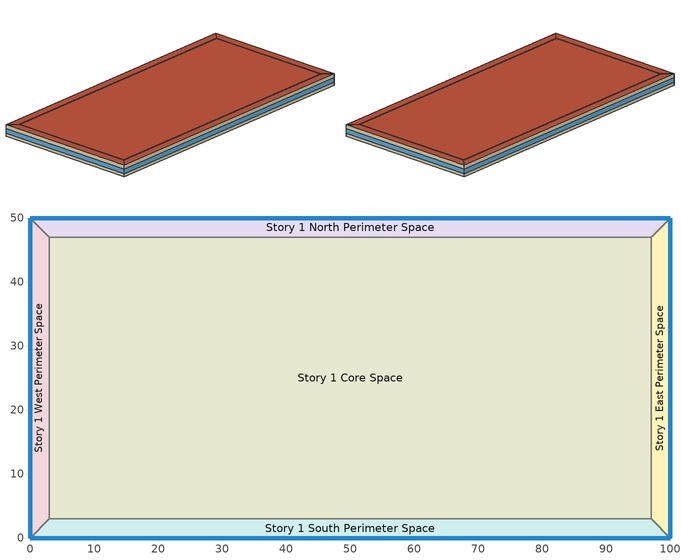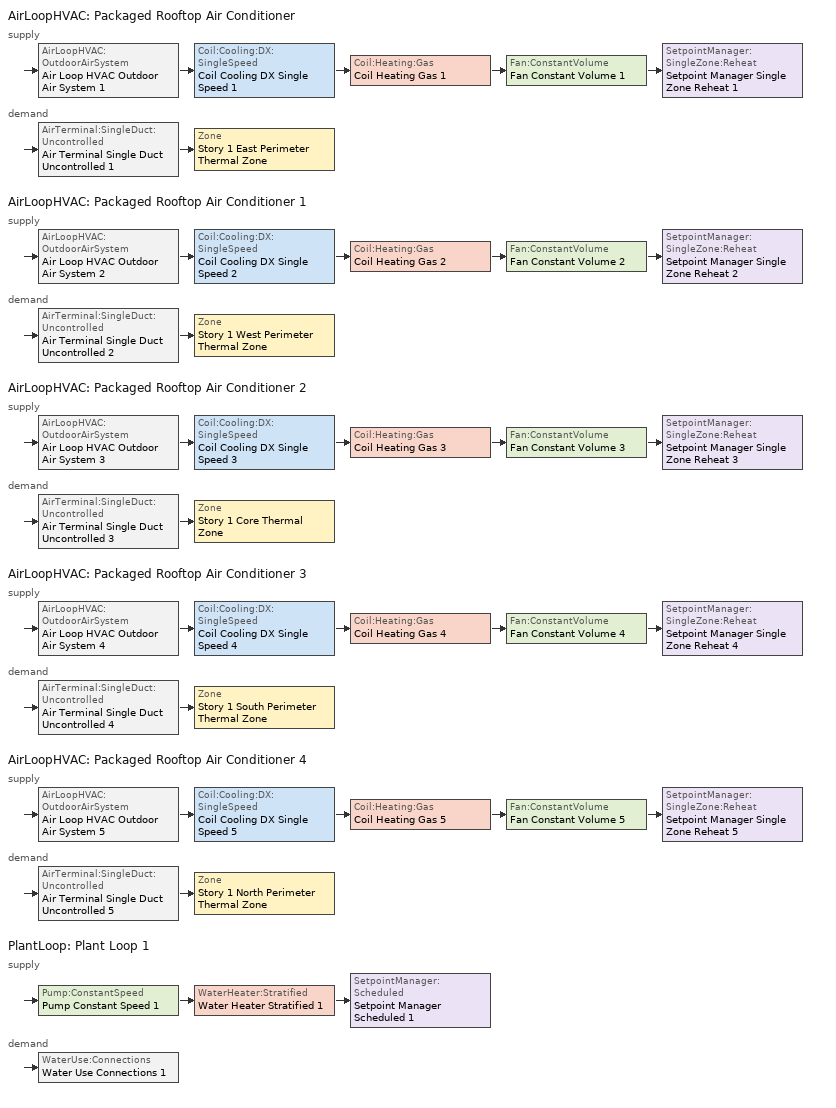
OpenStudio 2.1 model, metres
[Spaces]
Story 1 West Perimeter Space
 floor ground: 0,0 0,50 3,47 3,3 z0
 wall outside: 0,50 0,0 z0:4
 wall to Story 1 North Perimeter Space: 3,47 0,50 z0:4
 wall to Story 1 Core Space: 3,3 3,47 z0:4
 wall to Story 1 South Perimeter Space: 0,0 3,3 z0:4
 window: 0,49.97 0,0.03 z1:2.6
 roof outside: 3,3 3,47 0,50 0,0 z4
Story 1 North Perimeter Space
 floor ground: 0,50 100,50 97,47 3,47 z0
 wall outside: 100,50 0,50 z0:4
 wall to Story 1 East Perimeter Space: 97,47 100,50 z0:4
 wall to Story 1 Core Space: 3,47 97,47 z0:4
 window: 99.97,50 0.03,50 z1:2.6
 roof outside: 3,47 97,47 100,50 0,50 z4
Story 1 East Perimeter Space
 floor ground: 100,50 100,0 97,3 97,47 z0
 wall outside: 100,0 100,50 z0:4
 wall to Story 1 South Perimeter Space: 97,3 100,0 z0:4
 wall to Story 1 Core Space: 97,47 97,3 z0:4
 window: 100,0.03 100,49.97 z1:2.6
 roof outside: 97,47 97,3 100,0 100,50 z4
Story 1 South Perimeter Space
 floor ground: 100,0 0,0 3,3 97,3 z0
 wall outside: 0,0 100,0 z0:4
 wall to Story 1 Core Space: 97,3 3,3 z0:4
 window: 0.03,0 99.97,0 z1:2.6
 roof outside: 97,3 3,3 0,0 100,0 z4
Story 1 Core Space
 floor ground: 3,3 3,47 97,47 97,3 z0
 roof outside: 97,3 97,47 3,47 3,3 z4
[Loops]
AirLoopHVAC 'Packaged Rooftop Air Conditioner'
 supply: AirLoopHVAC:OutdoorAirSystem 'Air Loop HVAC Outdoor Air System 1' > Coil:Cooling:DX:SingleSpeed 'Coil Cooling DX Single Speed 1' > Coil:Heating:Gas 'Coil Heating Gas 1' > Fan:ConstantVolume 'Fan Constant Volume 1' > SetpointManager:SingleZone:Reheat 'Setpoint Manager Single Zone Reheat 1'
 demand: AirTerminal:SingleDuct:Uncontrolled 'Air Terminal Single Duct Uncontrolled 1' > Zone 'Story 1 East Perimeter Thermal Zone'
AirLoopHVAC 'Packaged Rooftop Air Conditioner 1'
 supply: AirLoopHVAC:OutdoorAirSystem 'Air Loop HVAC Outdoor Air System 2' > Coil:Cooling:DX:SingleSpeed 'Coil Cooling DX Single Speed 2' > Coil:Heating:Gas 'Coil Heating Gas 2' > Fan:ConstantVolume 'Fan Constant Volume 2' > SetpointManager:SingleZone:Reheat 'Setpoint Manager Single Zone Reheat 2'
 demand: AirTerminal:SingleDuct:Uncontrolled 'Air Terminal Single Duct Uncontrolled 2' > Zone 'Story 1 West Perimeter Thermal Zone'
AirLoopHVAC 'Packaged Rooftop Air Conditioner 2'
 supply: AirLoopHVAC:OutdoorAirSystem 'Air Loop HVAC Outdoor Air System 3' > Coil:Cooling:DX:SingleSpeed 'Coil Cooling DX Single Speed 3' > Coil:Heating:Gas 'Coil Heating Gas 3' > Fan:ConstantVolume 'Fan Constant Volume 3' > SetpointManager:SingleZone:Reheat 'Setpoint Manager Single Zone Reheat 3'
 demand: AirTerminal:SingleDuct:Uncontrolled 'Air Terminal Single Duct Uncontrolled 3' > Zone 'Story 1 Core Thermal Zone'
AirLoopHVAC 'Packaged Rooftop Air Conditioner 3'
 supply: AirLoopHVAC:OutdoorAirSystem 'Air Loop HVAC Outdoor Air System 4' > Coil:Cooling:DX:SingleSpeed 'Coil Cooling DX Single Speed 4' > Coil:Heating:Gas 'Coil Heating Gas 4' > Fan:ConstantVolume 'Fan Constant Volume 4' > SetpointManager:SingleZone:Reheat 'Setpoint Manager Single Zone Reheat 4'
 demand: AirTerminal:SingleDuct:Uncontrolled 'Air Terminal Single Duct Uncontrolled 4' > Zone 'Story 1 South Perimeter Thermal Zone'
AirLoopHVAC 'Packaged Rooftop Air Conditioner 4'
 supply: AirLoopHVAC:OutdoorAirSystem 'Air Loop HVAC Outdoor Air System 5' > Coil:Cooling:DX:SingleSpeed 'Coil Cooling DX Single Speed 5' > Coil:Heating:Gas 'Coil Heating Gas 5' > Fan:ConstantVolume 'Fan Constant Volume 5' > SetpointManager:SingleZone:Reheat 'Setpoint Manager Single Zone Reheat 5'
 demand: AirTerminal:SingleDuct:Uncontrolled 'Air Terminal Single Duct Uncontrolled 5' > Zone 'Story 1 North Perimeter Thermal Zone'
PlantLoop 'Plant Loop 1'
 supply: Pump:ConstantSpeed 'Pump Constant Speed 1' > WaterHeater:Stratified 'Water Heater Stratified 1' > SetpointManager:Scheduled 'Setpoint Manager Scheduled 1'
 demand: WaterUse:Connections 'Water Use Connections 1'
[Building]
Building 1: Space Type=Baseline Model Space Type; Default Construction Set=ASHRAE_189.1-2009_ClimateZone 4-5 (mdoff)_ConstSet
[SizingPeriod:DesignDay] Barometric Pressure {Pa}=98934; Sky Clearness=0; Rain Indicator=0; Snow Indicator=0; Day of Month=21; Daylight Saving Time Indicator=0; Humidity Indicating Type=Wetbulb; Dry-Bulb Temperature Range Modifier Type=DefaultMultipliers
Name | Maximum Dry-Bulb Temperature {C} | Daily Dry-Bulb Temperature Range {deltaC} | Humidity Indicating Conditions at Maximum Dry-Bulb | Wind Speed {m/s} | Wind Direction {deg} | Month | Day Type | Solar Model Indicator | ASHRAE Taub | ASHRAE Taud
Chicago Ohare Intl Ap Ann Clg .4% Condns DB=>MWB | 33.3 | 10.5 | 23.7 | 5.2 | 230 | 7 | SummerDesignDay | ASHRAETau | 0.455 | 2.05
Chicago Ohare Intl Ap Ann Htg 99.6% Condns DB | -20 | 0 | -20 | 4.9 | 270 | 1 | WinterDesignDay | ASHRAEClearSky
[DefaultConstructionSet]
ASHRAE_189.1-2009_ClimateZone 4-5 (mdoff)_ConstSet: Default Exterior Surface Constructions=ASHRAE_189.1-2009_ClimateZone 4-5 (mdoff)_Exterior_DefSurfCons; Default Interior Surface Constructions=000_Interior_DefSurfCons; Default Ground Contact Surface Constructions=000_Ground_DefSurfCons; Default Exterior SubSurface Constructions=ASHRAE_189.1-2009_ClimateZone 4-5 (mdoff)_Exterior_DefSubCons; Default Interior SubSurface Constructions=000_Interior_DefSubCons; Interior Partition Construction=000_Interior Partition
[DefaultSurfaceConstructions]
Name | Floor Construction | Wall Construction | Roof Ceiling Construction
ASHRAE_189.1-2009_ClimateZone 4-5 (mdoff)_Exterior_DefSurfCons | 000_ExtSlabCarpet_4in_ClimateZone 1-8 | ASHRAE_189.1-2009_ExtWall_SteelFrame_ClimateZone 4-8 | ASHRAE_189.1-2009_ExtRoof_IEAD_ClimateZone 2-5
000_Interior_DefSurfCons | 000_Interior Floor | 000_Interior Wall | 000_Interior Ceiling
000_Ground_DefSurfCons | 000_ExtSlabCarpet_4in_ClimateZone 1-8 | 000_ExtSlabCarpet_4in_ClimateZone 1-8 | 000_ExtSlabCarpet_4in_ClimateZone 1-8
[DefaultSubSurfaceConstructions] Glass Door Construction=000_Exterior Window; Skylight Construction=000_Exterior Window; Tubular Daylight Dome Construction=000_Interior Window; Tubular Daylight Diffuser Construction=000_Interior Window
Name | Fixed Window Construction | Operable Window Construction | Door Construction
ASHRAE_189.1-2009_ClimateZone 4-5 (mdoff)_Exterior_DefSubCons | ASHRAE_189.1-2009_ExtWindow_ClimateZone 4-5 | ASHRAE_189.1-2009_ExtWindow_ClimateZone 4-5 | 000_Exterior Door
000_Interior_DefSubCons | 000_Interior Window | 000_Interior Window | 000_Interior Door
[Construction]
000_Interior Partition; 000_Interior Door: 000_G05 25mm wood
000_ExtSlabCarpet_4in_ClimateZone 1-8: MAT-CC05 4 HW CONCRETE, CP02 CARPET PAD
ASHRAE_189.1-2009_ExtWall_SteelFrame_ClimateZone 4-8: MAT-SHEATH, Wall Insulation [39], 1/2IN Gypsum
ASHRAE_189.1-2009_ExtRoof_IEAD_ClimateZone 2-5: Roof Membrane, Roof Insulation [21], Metal Decking
000_Interior Floor: 000_F16 Acoustic tile, 000_F05 Ceiling air space resistance, 000_M11 100mm lightweight concrete
000_Interior Wall: 000_G01a 19mm gypsum board, 000_F04 Wall air space resistance, 000_G01a 19mm gypsum board
000_Interior Ceiling: 000_M11 100mm lightweight concrete, 000_F05 Ceiling air space resistance, 000_F16 Acoustic tile
ASHRAE_189.1-2009_ExtWindow_ClimateZone 4-5: Theoretical Glass [207]
000_Exterior Door: 000_F08 Metal surface, 000_I01 25mm insulation board
000_Exterior Window: 000_Clear 3mm, 000_Air 13mm, 000_Clear 3mm
000_Interior Window: 000_Clear 3mm
[Material]
Name | Roughness | Thickness | Conductivity | Density | Specific Heat | Thermal Absorptance | Solar Absorptance | Visible Absorptance
000_G05 25mm wood | MediumSmooth | 0.0254 | 0.15 | 608 | 1630
MAT-CC05 4 HW CONCRETE | Rough | 0.1016 | 1.311 | 2240 | 836.8 | 0.9 | 0.7 | 0.7
Wall Insulation [39] | MediumRough | 0.1184 | 0.045 | 265 | 836.8 | 0.9 | 0.7 | 0.7
1/2IN Gypsum | Smooth | 0.0127 | 0.16 | 784.9 | 830 | 0.9 | 0.92 | 0.92
Roof Membrane | VeryRough | 0.0095 | 0.16 | 1121.29 | 1460 | 0.9 | 0.7 | 0.7
Roof Insulation [21] | MediumRough | 0.2105 | 0.049 | 265 | 836.8 | 0.9 | 0.7 | 0.7
Metal Decking | MediumSmooth | 0.0015 | 45.006 | 7680 | 418.4 | 0.9 | 0.7 | 0.3
000_F16 Acoustic tile | MediumSmooth | 0.0191 | 0.06 | 368 | 590
000_M11 100mm lightweight concrete | MediumRough | 0.1016 | 0.53 | 1280 | 840
000_G01a 19mm gypsum board | MediumSmooth | 0.019 | 0.16 | 800 | 1090
000_F08 Metal surface | Smooth | 0.0008 | 45.28 | 7824 | 500
000_I01 25mm insulation board | MediumRough | 0.0254 | 0.03 | 43 | 1210
[Material:NoMass] Thermal Absorptance=0.9; Solar Absorptance=0.7
Name | Roughness | Thermal Resistance | Visible Absorptance
CP02 CARPET PAD | VeryRough | 0.2165 | 0.8
MAT-SHEATH | Rough | 0.3626 | 0.7
[Material:AirGap]
Name | Thermal Resistance
000_F05 Ceiling air space resistance | 0.18
000_F04 Wall air space resistance | 0.15
[WindowMaterial:Glazing] Optical Data Type=SpectralAverage; Thickness=0.003; Infrared Transmittance at Normal Incidence=0
Name | Solar Transmittance at Normal Incidence | Front Side Solar Reflectance at Normal Incidence | Back Side Solar Reflectance at Normal Incidence | Visible Transmittance at Normal Incidence | Front Side Visible Reflectance at Normal Incidence | Back Side Visible Reflectance at Normal Incidence | Front Side Infrared Hemispherical Emissivity | Back Side Infrared Hemispherical Emissivity | Conductivity | Dirt Correction Factor for Solar and Visible Transmittance | Solar Diffusing
Theoretical Glass [207] | 0.3311 | 0.6189 | 0.6189 | 0.44 | 0.51 | 0.51 | 0.9 | 0.9 | 0.0133 | 1 | No
000_Clear 3mm | 0.837 | 0.075 | 0.075 | 0.898 | 0.081 | 0.081 | 0.84 | 0.84 | 0.9
[WindowMaterial:Gas]
000_Air 13mm: Gas Type=Air; Thickness=0.0127
[BuildingStory]
Story 1: Nominal Z Coordinate {m}=0; Nominal Floor to Floor Height {m}=4
[Space] Building Story=Story 1
Name | Thermal Zone
Story 1 West Perimeter Space | Story 1 West Perimeter Thermal Zone
Story 1 North Perimeter Space | Story 1 North Perimeter Thermal Zone
Story 1 East Perimeter Space | Story 1 East Perimeter Thermal Zone
Story 1 South Perimeter Space | Story 1 South Perimeter Thermal Zone
Story 1 Core Space | Story 1 Core Thermal Zone
[ThermalZone] Use Ideal Air Loads=No
Name | Thermostat
Story 1 South Perimeter Thermal Zone | Thermostat Setpoint Dual Setpoint 4
Story 1 East Perimeter Thermal Zone | Thermostat Setpoint Dual Setpoint 1
Story 1 Core Thermal Zone | Thermostat Setpoint Dual Setpoint 3
Story 1 North Perimeter Thermal Zone | Thermostat Setpoint Dual Setpoint 5
Story 1 West Perimeter Thermal Zone | Thermostat Setpoint Dual Setpoint 2
[Sizing:Zone] Zone Cooling Design Supply Air Temperature Input Method=SupplyAirTemperature; Zone Cooling Design Supply Air Temperature {C}=14; Zone Cooling Design Supply Air Temperature Difference {deltaC}=11.11; Zone Heating Design Supply Air Temperature Input Method=SupplyAirTemperature; Zone Heating Design Supply Air Temperature {C}=40; Zone Heating Design Supply Air Temperature Difference {deltaC}=11.11; Zone Cooling Design Supply Air Humidity Ratio {kg-H2O/kg-air}=0.0085; Zone Heating Design Supply Air Humidity Ratio {kg-H2O/kg-air}=0.008; Cooling Design Air Flow Method=DesignDay; Heating Design Air Flow Method=DesignDay; Account for Dedicated Outdoor Air System=No; Dedicated Outdoor Air System Control Strategy=NeutralSupplyAir; Dedicated Outdoor Air Low Setpoint Temperature for Design {C}=autosize; Dedicated Outdoor Air High Setpoint Temperature for Design {C}=autosize
Story 1 South Perimeter Thermal Zone; Story 1 East Perimeter Thermal Zone; Story 1 Core Thermal Zone; Story 1 North Perimeter Thermal Zone; Story 1 West Perimeter Thermal Zone
[Zone equipment]
Story 1 South Perimeter Thermal Zone: Air Terminal Single Duct Uncontrolled 4
Story 1 East Perimeter Thermal Zone: Air Terminal Single Duct Uncontrolled 1
Story 1 Core Thermal Zone: Air Terminal Single Duct Uncontrolled 3, Water Heater Heat Pump Wrapped Condenser 1
Story 1 North Perimeter Thermal Zone: Air Terminal Single Duct Uncontrolled 5
Story 1 West Perimeter Thermal Zone: Air Terminal Single Duct Uncontrolled 2
[AirLoopHVAC] Availability Schedule=Always On Discrete; Design Supply Air Flow Rate {m3/s}=AutoSize
Packaged Rooftop Air Conditioner; Packaged Rooftop Air Conditioner 1; Packaged Rooftop Air Conditioner 2; Packaged Rooftop Air Conditioner 3; Packaged Rooftop Air Conditioner 4
[Sizing:System] Type of Load to Size On=Sensible; Design Outdoor Air Flow Rate {m3/s}=Autosize; Minimum System Air Flow Ratio=1; Preheat Design Temperature {C}=7; Preheat Design Humidity Ratio {kg-H2O/kg-Air}=0.008; Precool Design Temperature {C}=12.8; Precool Design Humidity Ratio {kg-H2O/kg-Air}=0.008; Central Cooling Design Supply Air Temperature {C}=12.8; Central Heating Design Supply Air Temperature {C}=40; Sizing Option=NonCoincident; 100% Outdoor Air in Cooling=Yes; 100% Outdoor Air in Heating=Yes; Central Cooling Design Supply Air Humidity Ratio {kg-H2O/kg-Air}=0.0085; Central Heating Design Supply Air Humidity Ratio {kg-H2O/kg-Air}=0.008; Cooling Design Air Flow Method=DesignDay; Cooling Design Air Flow Rate {m3/s}=0; Heating Design Air Flow Method=DesignDay; Heating Design Air Flow Rate {m3/s}=0; System Outdoor Air Method=ZoneSum; Zone Maximum Outdoor Air Fraction=1; Cooling Supply Air Flow Rate Per Floor Area {m3/s-m2}=0.00996765; Cooling Fraction of Autosized Cooling Supply Air Flow Rate=1; Cooling Supply Air Flow Rate Per Unit Cooling Capacity {m3/s-W}=3.94755e-05; Heating Supply Air Flow Rate Per Floor Area {m3/s-m2}=0.00996765; Heating Fraction of Autosized Heating Supply Air Flow Rate=1; Heating Fraction of Autosized Cooling Supply Air Flow Rate=1; Heating Supply Air Flow Rate Per Unit Heating Capacity {m3/s-W}=3.15882e-05; Cooling Design Capacity Method=CoolingDesignCapacity; Cooling Design Capacity {W}=autosize; Cooling Design Capacity Per Floor Area {W/m2}=234.7; Fraction of Autosized Cooling Design Capacity=1; Heating Design Capacity Method=HeatingDesignCapacity; Heating Design Capacity {W}=autosize; Heating Design Capacity Per Floor Area {W/m2}=157; Fraction of Autosized Heating Design Capacity=1; Central Cooling Capacity Control Method=OnOff
Packaged Rooftop Air Conditioner; Packaged Rooftop Air Conditioner 1; Packaged Rooftop Air Conditioner 2; Packaged Rooftop Air Conditioner 3; Packaged Rooftop Air Conditioner 4
[Fan:ConstantVolume] Availability Schedule=Always On Discrete; Pressure Rise {Pa}=500; Maximum Flow Rate {m3/s}=AutoSize
Fan Constant Volume 1; Fan Constant Volume 2; Fan Constant Volume 3; Fan Constant Volume 4; Fan Constant Volume 5
[Coil:Heating:Gas] Availability Schedule=Always On Discrete; Gas Burner Efficiency=0.8; Nominal Capacity {W}=AutoSize; Parasitic Electric Load {W}=0; Parasitic Gas Load {W}=0
Coil Heating Gas 1; Coil Heating Gas 2; Coil Heating Gas 3; Coil Heating Gas 4; Coil Heating Gas 5
[Coil:Cooling:DX:SingleSpeed] Availability Schedule=Always On Discrete; Rated Total Cooling Capacity {W}=autosize; Rated Sensible Heat Ratio=autosize; Rated COP {W/W}=3; Rated Air Flow Rate {m3/s}=autosize; Rated Evaporator Fan Power Per Volume Flow Rate {W/(m3/s)}=773.3; Condenser Type=AirCooled; Evaporative Condenser Effectiveness=0; Evaporative Condenser Air Flow Rate {m3/s}=Autosize; Evaporative Condenser Pump Rated Power Consumption {W}=Autosize; Crankcase Heater Capacity {W}=0; Maximum Outdoor Dry-Bulb Temperature for Crankcase Heater Operation {C}=0; Basin Heater Capacity {W/K}=0; Basin Heater Setpoint Temperature {C}=10
Name | Total Cooling Capacity Function of Temperature Curve | Total Cooling Capacity Function of Flow Fraction Curve | Energy Input Ratio Function of Temperature Curve | Energy Input Ratio Function of Flow Fraction Curve | Part Load Fraction Correlation Curve
Coil Cooling DX Single Speed 1 | Curve Biquadratic 1 | Curve Quadratic 1 | Curve Biquadratic 2 | Curve Quadratic 2 | Curve Quadratic 3
Coil Cooling DX Single Speed 2 | Curve Biquadratic 3 | Curve Quadratic 4 | Curve Biquadratic 4 | Curve Quadratic 5 | Curve Quadratic 6
Coil Cooling DX Single Speed 3 | Curve Biquadratic 5 | Curve Quadratic 7 | Curve Biquadratic 6 | Curve Quadratic 8 | Curve Quadratic 9
Coil Cooling DX Single Speed 4 | Curve Biquadratic 7 | Curve Quadratic 10 | Curve Biquadratic 8 | Curve Quadratic 11 | Curve Quadratic 12
Coil Cooling DX Single Speed 5 | Curve Biquadratic 9 | Curve Quadratic 13 | Curve Biquadratic 10 | Curve Quadratic 14 | Curve Quadratic 15
[SetpointManager:SingleZone:Reheat] Minimum Supply Air Temperature {C}=14; Maximum Supply Air Temperature {C}=40
Name | Control Zone
Setpoint Manager Single Zone Reheat 1 | Story 1 East Perimeter Thermal Zone
Setpoint Manager Single Zone Reheat 2 | Story 1 West Perimeter Thermal Zone
Setpoint Manager Single Zone Reheat 3 | Story 1 Core Thermal Zone
Setpoint Manager Single Zone Reheat 4 | Story 1 South Perimeter Thermal Zone
Setpoint Manager Single Zone Reheat 5 | Story 1 North Perimeter Thermal Zone
[Controller:OutdoorAir] Minimum Outdoor Air Flow Rate {m3/s}=0; Maximum Outdoor Air Flow Rate {m3/s}=Autosize; Economizer Control Type=NoEconomizer; Economizer Control Action Type=ModulateFlow; Economizer Maximum Limit Dry-Bulb Temperature {C}=28; Economizer Maximum Limit Enthalpy {J/kg}=64000; Economizer Minimum Limit Dry-Bulb Temperature {C}=-100; Lockout Type=NoLockout; Minimum Limit Type=FixedMinimum; High Humidity Control=No; Heat Recovery Bypass Control Type=BypassWhenWithinEconomizerLimits
Name | Controller Mechanical Ventilation
Controller Outdoor Air 1 | Controller Mechanical Ventilation 1
Controller Outdoor Air 2 | Controller Mechanical Ventilation 2
Controller Outdoor Air 3 | Controller Mechanical Ventilation 3
Controller Outdoor Air 4 | Controller Mechanical Ventilation 4
Controller Outdoor Air 5 | Controller Mechanical Ventilation 5
[Controller:MechanicalVentilation] Availability Schedule=Always On Discrete; System Outdoor Air Method=ZoneSum
Controller Mechanical Ventilation 1; Controller Mechanical Ventilation 2; Controller Mechanical Ventilation 3; Controller Mechanical Ventilation 4; Controller Mechanical Ventilation 5
[AirLoopHVAC:OutdoorAirSystem]
Name | Controller
Air Loop HVAC Outdoor Air System 1 | Controller Outdoor Air 1
Air Loop HVAC Outdoor Air System 2 | Controller Outdoor Air 2
Air Loop HVAC Outdoor Air System 3 | Controller Outdoor Air 3
Air Loop HVAC Outdoor Air System 4 | Controller Outdoor Air 4
Air Loop HVAC Outdoor Air System 5 | Controller Outdoor Air 5
[AirTerminal:SingleDuct:Uncontrolled] Availability Schedule=Always On Discrete; Maximum Air Flow Rate {m3/s}=AutoSize
Air Terminal Single Duct Uncontrolled 1; Air Terminal Single Duct Uncontrolled 2; Air Terminal Single Duct Uncontrolled 3; Air Terminal Single Duct Uncontrolled 4; Air Terminal Single Duct Uncontrolled 5
[PlantLoop]
Plant Loop 1: Plant Loop Volume {m3}=Autocalculate; Load Distribution Scheme=Optimal
[Sizing:Plant]
Plant Loop 1: Loop Type=Heating; Design Loop Exit Temperature {C}=82; Loop Design Temperature Difference {deltaC}=11; Sizing Option=NonCoincident; Zone Timesteps in Averaging Window=1; Coincident Sizing Factor Mode=None
[Pump:ConstantSpeed]
Pump Constant Speed 1: Rated Flow Rate {m3/s}=autosize; Rated Pump Head {Pa}=179352; Rated Power Consumption {W}=autosize; Motor Efficiency=0.9; Fraction of Motor Inefficiencies to Fluid Stream=0; Pump Control Type=Intermittent
[WaterHeater:HeatPump:WrappedCondenser]
Water Heater Heat Pump Wrapped Condenser 1: Availability Schedule=Always On Discrete; Compressor Setpoint Temperature Schedule=Schedule Ruleset 4; Dead Band Temperature Difference {deltaC}=3.89; Condenser Bottom Location {m}=0.0664167; Condenser Top Location {m}=0.863417; Evaporator Air Flow Rate {m3/s}=0.2279; Inlet Air Configuration=ZoneAirOnly; Inlet Air Temperature Schedule=Schedule Ruleset 5; Inlet Air Humidity Schedule=Schedule Ruleset 6; Tank=Water Heater Stratified 1; DX Coil=Coil Water Heating Air To Water Heat Pump Wrapped 1; Minimum Inlet Air Temperature for Compressor Operation {C}=7.2; Maximum Inlet Air Temperature for Compressor Operation {C}=48.89; Compressor Location=Zone; Compressor Ambient Temperature Schedule=Schedule Ruleset 7; Fan=Fan On Off 1; Fan Placement=DrawThrough; On Cycle Parasitic Electric Load {W}=0; Off Cycle Parasitic Electric Load {W}=0; Parasitic Heat Rejection Location=Outdoors; Tank Element Control Logic=MutuallyExclusive; Control Sensor 1 Height In Stratified Tank {m}=1.262; Control Sensor 1 Weight=0.75; Control Sensor 2 Height In Stratified Tank {m}=0.464
[Coil:WaterHeating:AirToWaterHeatPump:Wrapped]
Coil Water Heating Air To Water Heat Pump Wrapped 1: Rated Heating Capacity {W}=2349.6; Rated COP {W/W}=2.4; Rated Sensible Heat Ratio=0.981; Rated Evaporator Inlet Air Dry-Bulb Temperature {C}=19.72; Rated Evaporator Inlet Air Wet-Bulb Temperature {C}=13.5; Rated Condenser Water Temperature {C}=48.89; Rated Evaporator Air Flow Rate {m3/s}=0.189; Evaporator Fan Power Included in Rated COP=Yes; Crankcase Heater Capacity {W}=0; Maximum Ambient Temperature for Crankcase Heater Operation {C}=10; Evaporator Air Temperature Type for Curve Objects=WetBulbTemperature; Heating Capacity Function of Temperature Curve=HPWH-Htg-Cap-fT; Heating Capacity Function of Air Flow Fraction Curve=HPWH-Htg-Cap-FF; Heating COP Function of Temperature Curve=HPWH-Htg-COP-fT; Heating COP Function of Air Flow Fraction Curve=HPWH-Htg-COP-FF; Part Load Fraction Correlation Curve=HPWH-COP-fPLR
[WaterHeater:Stratified]
Water Heater Stratified 1: Tank Volume {m3}=0.1893; Tank Height {m}=1.4; Tank Shape=VerticalCylinder; Maximum Temperature Limit {C}=82.22; Heater Priority Control=MasterSlave; Heater 1 Setpoint Temperature Schedule=Schedule Ruleset 1; Heater 1 Deadband Temperature Difference {deltaC}=2; Heater 1 Capacity {W}=4500; Heater 1 Height {m}=1; Heater 2 Setpoint Temperature Schedule=Schedule Ruleset 2; Heater 2 Deadband Temperature Difference {deltaC}=5; Heater 2 Capacity {W}=4500; Heater 2 Height {m}=0; Heater Fuel Type=Electricity; Heater Thermal Efficiency=0.98; Off Cycle Parasitic Fuel Consumption Rate {W}=10; Off Cycle Parasitic Fuel Type=Electricity; Off Cycle Parasitic Heat Fraction to Tank=0; Off Cycle Parasitic Height {m}=0; On Cycle Parasitic Fuel Consumption Rate {W}=10; On Cycle Parasitic Fuel Type=Electricity; On Cycle Parasitic Heat Fraction to Tank=0; On Cycle Parasitic Height {m}=0; Ambient Temperature Indicator=ThermalZone; Ambient Temperature Schedule=Schedule Ruleset 3; Ambient Temperature Thermal Zone=Story 1 Core Thermal Zone; Uniform Skin Loss Coefficient per Unit Area to Ambient Temperature {W/m2-K}=0.846; Skin Loss Fraction to Zone=1; Off Cycle Flue Loss Coefficient to Ambient Temperature {W/K}=0; Off Cycle Flue Loss Fraction to Zone=1; Use Side Effectiveness=1; Use Side Inlet Height {m}=0; Use Side Outlet Height {m}=autocalculate; Source Side Effectiveness=1; Source Side Inlet Height {m}=autocalculate; Source Side Outlet Height {m}=0; Inlet Mode=Fixed; Use Side Design Flow Rate {m3/s}=autosize; Source Side Design Flow Rate {m3/s}=autosize; Indirect Water Heating Recovery Time {hr}=1.5; Number of Nodes=6; Additional Destratification Conductivity {W/m-K}=0.1; Node 1 Additional Loss Coefficient {W/m2-K}=0.15; Node 2 Additional Loss Coefficient {W/m2-K}=0; Node 3 Additional Loss Coefficient {W/m2-K}=0; Node 4 Additional Loss Coefficient {W/m2-K}=0; Node 5 Additional Loss Coefficient {W/m2-K}=0; Node 6 Additional Loss Coefficient {W/m2-K}=0.1; Node 7 Additional Loss Coefficient {W/m2-K}=0; Node 8 Additional Loss Coefficient {W/m2-K}=0; Node 9 Additional Loss Coefficient {W/m2-K}=0; Node 10 Additional Loss Coefficient {W/m2-K}=0; Node 11 Additional Loss Coefficient {W/m2-K}=0; Node 12 Additional Loss Coefficient {W/m2-K}=0; Source Side Flow Control Mode=IndirectHeatPrimarySetpoint
[Fan:OnOff]
Fan On Off 1: Availability Schedule=Always On Discrete; Fan Efficiency=0.6; Pressure Rise {Pa}=300; Maximum Flow Rate {m3/s}=autosize; Motor Efficiency=0.8; Motor In Airstream Fraction=1; Fan Power Ratio Function of Speed Ratio Curve=Fan On Off Power Curve; Fan Efficiency Ratio Function of Speed Ratio Curve=Fan On Off Efficiency Curve
[SetpointManager:Scheduled]
Setpoint Manager Scheduled 1: Control Variable=Temperature; Schedule=Hot_Water_Temperature
[WaterUse:Connections]
Water Use Connections 1: Water Use Equipment Name 1=Water Use Equipment 1
[WaterUse:Equipment:Definition]
Water Use Equipment Definition 1: Peak Flow Rate {m3/s}=0
[WaterUse:Equipment]
Water Use Equipment 1: Water Use Equipment Definition=Water Use Equipment Definition 1
[ThermostatSetpoint:DualSetpoint] Heating Setpoint Temperature Schedule=Heating Sch; Cooling Setpoint Temperature Schedule=Cooling Sch
Thermostat Setpoint Dual Setpoint 1; Thermostat Setpoint Dual Setpoint 2; Thermostat Setpoint Dual Setpoint 3; Thermostat Setpoint Dual Setpoint 4; Thermostat Setpoint Dual Setpoint 5
[SpaceType]
Baseline Model Space Type: Default Schedule Set=Baseline Model Schedule Set; Design Specification Outdoor Air Object=Baseline Model OA
[DefaultScheduleSet]
Baseline Model Schedule Set: Number of People Schedule=Baseline Model People Lights and Equipment Schedule; People Activity Level Schedule=Baseline Model People Activity Schedule; Lighting Schedule=Baseline Model People Lights and Equipment Schedule; Electric Equipment Schedule=Baseline Model People Lights and Equipment Schedule; Infiltration Schedule=Baseline Model Infiltration Schedule
[DesignSpecification:OutdoorAir]
Baseline Model OA: Outdoor Air Method=Sum; Outdoor Air Flow per Person {m3/s-person}=0.00943895
[SpaceInfiltration:DesignFlowRate]
Baseline Model Infiltration: Space or SpaceType=Baseline Model Space Type; Design Flow Rate Calculation Method=Flow/ExteriorArea; Flow per Exterior Surface Area {m3/s-m2}=0.0003048
[People:Definition]
Baseline Model People Definition: Number of People Calculation Method=People/Area; People per Space Floor Area {person/m2}=0.0538196; Fraction Radiant=0.3
[People]
Baseline Model People: People Definition=Baseline Model People Definition; Space or SpaceType=Baseline Model Space Type
[Lights:Definition]
Baseline Model Lights Definition: Design Level Calculation Method=Watts/Area; Watts per Space Floor Area {W/m2}=10.7639
[Lights]
Baseline Model Lights: Lights Definition=Baseline Model Lights Definition; Space or SpaceType=Baseline Model Space Type
[ElectricEquipment:Definition]
Baseline Model Electric Equipment Definition: Design Level Calculation Method=Watts/Area; Watts per Space Floor Area {W/m2}=10.7639
[ElectricEquipment]
Baseline Model Electric Equipment: Electric Equipment Definition=Baseline Model Electric Equipment Definition; Space or SpaceType=Baseline Model Space Type
[Schedule:Constant]
Always On Discrete: Value=1
[Curve:Biquadratic]
Name | Coefficient1 Constant | Coefficient2 x | Coefficient3 x**2 | Coefficient4 y | Coefficient5 y**2 | Coefficient6 x*y | Minimum Value of x | Maximum Value of x | Minimum Value of y | Maximum Value of y | Minimum Curve Output
Curve Biquadratic 1; Curve Biquadratic 3; Curve Biquadratic 5; Curve Biquadratic 7; Curve Biquadratic 9 | 0.942588 | 0.00954335 | 0.00068377 | -0.0110427 | 5.249e-06 | -9.72e-06 | 17 | 22 | 13 | 46
Curve Biquadratic 2; Curve Biquadratic 4; Curve Biquadratic 6; Curve Biquadratic 8; Curve Biquadratic 10 | 0.342414 | 0.034885 | -0.0006237 | 0.00497722 | 0.000437951 | -0.000728028 | 17 | 22 | 13 | 46
HPWH-Htg-Cap-fT | 0.563 | 0.0437 | 3.9e-05 | 0.0055 | -0.000148 | -0.000145 | 0 | 100 | 0 | 100 | 0
HPWH-Htg-COP-fT | 1.1332 | 0.063 | -9.79e-05 | -0.00972 | -2.14e-05 | -0.000686 | 0 | 100 | 0 | 100
[Curve:Quadratic]
Name | Coefficient1 Constant | Coefficient2 x | Coefficient3 x**2 | Minimum Value of x | Maximum Value of x
Curve Quadratic 1; Curve Quadratic 4; Curve Quadratic 7; Curve Quadratic 10; Curve Quadratic 13 | 0.8 | 0.2 | 0 | 0.5 | 1.5
Curve Quadratic 2; Curve Quadratic 5; Curve Quadratic 8; Curve Quadratic 11; Curve Quadratic 14 | 1.1552 | -0.1808 | 0.0256 | 0.5 | 1.5
Curve Quadratic 3; Curve Quadratic 6; Curve Quadratic 9; Curve Quadratic 12; Curve Quadratic 15 | 0.85 | 0.15 | 0 | 0 | 1
[Curve:Cubic] Coefficient1 Constant=1; Coefficient2 x=0; Coefficient3 x**2=0; Coefficient4 x**3=0; Minimum Value of x=0
Name | Maximum Value of x
HPWH-Htg-Cap-FF; HPWH-Htg-COP-FF | 100
HPWH-COP-fPLR; Fan On Off Efficiency Curve | 1
[Schedule:Ruleset]
Schedule Ruleset 1: Default Day Schedule=Schedule Day 1
Schedule Ruleset 2: Default Day Schedule=Schedule Day 2
Schedule Ruleset 3: Default Day Schedule=Schedule Day 3
Schedule Ruleset 4: Default Day Schedule=Schedule Day 4
Schedule Ruleset 5: Default Day Schedule=Schedule Day 5
Schedule Ruleset 6: Default Day Schedule=Schedule Day 6
Schedule Ruleset 7: Default Day Schedule=Schedule Day 7
Hot_Water_Temperature: Default Day Schedule=Schedule Day 8
Cooling Sch: Default Day Schedule=Cooling Sch Default
Heating Sch: Default Day Schedule=Heating Sch Default
Baseline Model Infiltration Schedule: Default Day Schedule=Baseline Model Infiltration Schedule Schedule All Days; Summer Design Day Schedule=Baseline Model Infiltration Schedule Summer Design Day; Winter Design Day Schedule=Baseline Model Infiltration Schedule Winter Design Day
Baseline Model People Lights and Equipment Schedule: Default Day Schedule=Baseline Model People Lights and Equipment Schedule Schedule Week Day; Summer Design Day Schedule=Baseline Model People Lights and Equipment Schedule Summer Design Day; Winter Design Day Schedule=Baseline Model People Lights and Equipment Schedule Winter Design Day
Baseline Model People Activity Schedule: Default Day Schedule=Baseline Model People Activity Schedule Default
[Schedule:Day]
Schedule Day 1; Schedule Day 2: 24, 0, 48.89
Schedule Day 3: 24, 0, 22
Schedule Day 4: 24, 0, 60
Schedule Day 5: 24, 0, 19.7
Schedule Day 6: 24, 0, 0.5
Schedule Day 7: 24, 0, 21
Schedule Day 8: 24, 0, 55
Cooling Sch Default: 24, 0, 28
Heating Sch Default: 24, 0, 24
Baseline Model Infiltration Schedule Schedule All Days: 6, 0, 1, 22, 0, 0.25, 24, 0, 1
Baseline Model Infiltration Schedule Winter Design Day; Baseline Model Infiltration Schedule Summer Design Day; Baseline Model People Lights and Equipment Schedule Summer Design Day: 24, 0, 1
Baseline Model People Lights and Equipment Schedule Schedule Week Day: 6, 0, 0, 7, 0, 0.1, 8, 0, 0.2, 12, 0, 0.95, 13, 0, 0.5, 17, 0, 0.95, 18, 0, 0.7, 20, 0, 0.4, 22, 0, 0.1, 24, 0, 0.05
Baseline Model People Lights and Equipment Schedule Winter Design Day; Baseline Model People Lights and Equipment Schedule Schedule Sunday: 24, 0, 0
Baseline Model People Lights and Equipment Schedule Saturday: 6, 0, 0, 8, 0, 0.1, 14, 0, 0.5, 17, 0, 0.1, 24, 0, 0
Baseline Model People Activity Schedule Default: 24, 0, 120
[Curve:Exponent]
Fan On Off Power Curve: Coefficient1 Constant=1; Coefficient2 Constant=0; Coefficient3 Constant=0; Minimum Value of x=0; Maximum Value of x=1
[Schedule:Rule] Schedule Ruleset=Baseline Model People Lights and Equipment Schedule
Name | Rule Order | Day Schedule | Apply Saturday | Apply Sunday
Baseline Model People Lights and Equipment Schedule Saturday Rule | 1 | Baseline Model People Lights and Equipment Schedule Saturday | Yes
Baseline Model People Lights and Equipment Schedule Sunday Rule | 0 | Baseline Model People Lights and Equipment Schedule Schedule Sunday |  | Yes
